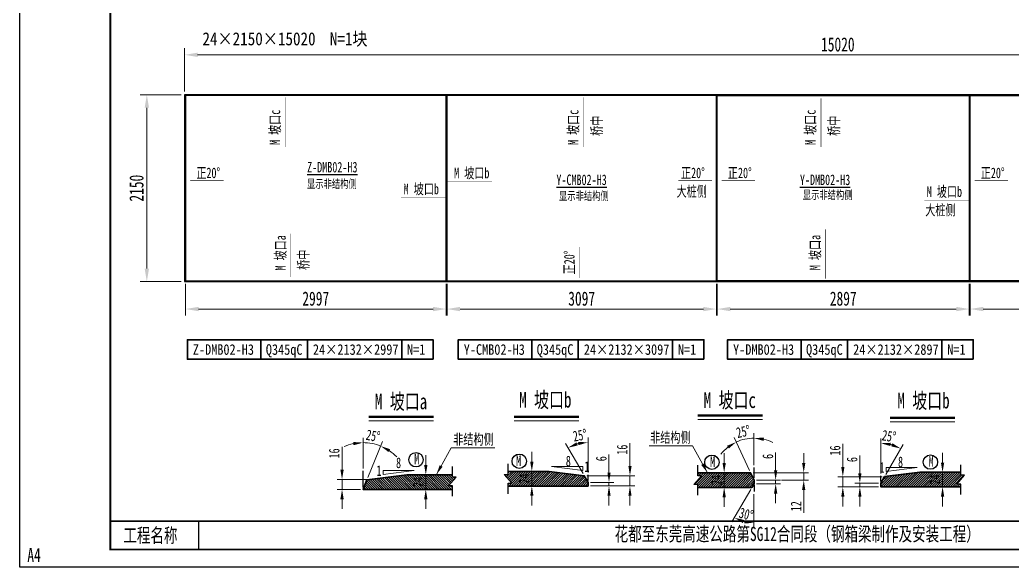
# Model space of a CAD drawing. Extents: x 1629247 to 2251351, y -601856 to -65897.
# Drawn here: x 2156807 to 2168215, y -97456 to -91158 of the extents above; entities that cross this region are included whole.
import ezdxf
from ezdxf.enums import TextEntityAlignment as Align

# ---------------------------------------------------------------- set-up
doc = ezdxf.new("R2010")
doc.units = 0
doc.header["$LTSCALE"] = 2
doc.header["$MEASUREMENT"] = 0
doc.header["$PDMODE"] = 35
doc.header["$PDSIZE"] = 50
doc.linetypes.add('PHANTOM', pattern=[63.5, 31.75, -6.35, 6.35, -6.35, 6.35, -6.35])
doc.layers.get('0').update_dxf_attribs({"linetype": 'CONTINUOUS'})
doc.layers.get('Defpoints').update_dxf_attribs({"linetype": 'CONTINUOUS'})
for name, color, linetype, lineweight in [('1图框轮廓', 7, 'CONTINUOUS', 35), ('文字层', 4, 'CONTINUOUS', 13), ('标注层', 3, 'CONTINUOUS', 13)]:
    doc.layers.add(name, color=color, linetype=linetype, lineweight=lineweight)
doc.layers.add('A3', color=7, linetype='CONTINUOUS')
doc.styles.add('仿宋', font='仿宋_GB2312_1.ttf', dxfattribs={"width": 0.7})
doc.dimstyles.new('标准标注样式-45', dxfattribs={"dimscale": 45, "dimtxt": 2.7, "dimasz": 2.5, "dimexe": 1.25, "dimexo": 0.625, "dimtad": 1, "dimdec": 0, "dimdsep": 46, "dimtxsty": '仿宋', "dimcen": 2.5, "dimclrd": 3, "dimclre": 3, "dimclrt": 4, "dimazin": 0, "dimtfac": 1, "dimtdec": 0, "dimtmove": 0, "dimatfit": 3, "dimfxl": 1.25, "dimlwd": 13, "dimlwe": 13, "dimarcsym": 0})
doc.dimstyles.new('标准标注样式-60', dxfattribs={"dimscale": 60, "dimtxt": 2.7, "dimasz": 2.5, "dimexe": 1.25, "dimexo": 0.625, "dimtad": 1, "dimdec": 0, "dimdsep": 46, "dimtxsty": '仿宋', "dimcen": 2.5, "dimclrd": 3, "dimclre": 3, "dimclrt": 4, "dimazin": 0, "dimtfac": 1, "dimtdec": 0, "dimtmove": 0, "dimatfit": 3, "dimfxl": 1.25, "dimlwd": 13, "dimlwe": 13, "dimarcsym": 0})

# ---------------------------------------------------------------- blocks, each defined once
blk = doc.blocks.new('*D882')
at = {"layer": 'Defpoints', "color": 0}
for p in [(2167415, -96364), (2167448, -96364), (2167440, -96532)]:
    blk.add_point(p, dxfattribs=at)
at = {"layer": '标注层', "color": 3, "linetype": 'ByBlock', "lineweight": 13}
for p, q in [((2167415, -96252), (2167415, -96139)), ((2167415, -96532), (2167415, -96364)), ((2167415, -96645), (2167415, -96757))]:
    blk.add_line(p, q, dxfattribs=at)
at = {"layer": '标注层', "color": 3, "lineweight": 13}
for p, q in [((2167420, -96364), (2167359, -96364)), ((2167412, -96532), (2167359, -96532))]:
    blk.add_line(p, q, dxfattribs=at)
at = {"layer": '标注层', "color": 3}
for points in [[(2167396, -96252), (2167434, -96252), (2167415, -96364)], [(2167396, -96645), (2167434, -96645), (2167415, -96532)]]:
    blk.add_solid(points, dxfattribs=at)
at = {"layer": '标注层', "color": 4, "insert": (2167326, -96448), "char_height": 121.5, "attachment_point": 5, "rotation": 90, "style": '仿宋'}
blk.add_mtext('24', dxfattribs=at)
blk = doc.blocks.new('*D883')
at = {"layer": 'Defpoints', "color": 0}
for p in [(2166464, -96490), (2166705, -96490), (2166705, -96532)]:
    blk.add_point(p, dxfattribs=at)
at = {"layer": '标注层', "color": 3, "linetype": 'ByBlock', "lineweight": 13}
for p, q in [((2166464, -96378), (2166464, -96171)), ((2166464, -96532), (2166464, -96490)), ((2166464, -96645), (2166464, -96757))]:
    blk.add_line(p, q, dxfattribs=at)
at = {"layer": '标注层', "color": 3, "lineweight": 13}
for p, q in [((2166677, -96490), (2166408, -96490)), ((2166677, -96532), (2166408, -96532))]:
    blk.add_line(p, q, dxfattribs=at)
at = {"layer": '标注层', "color": 3}
for points in [[(2166446, -96378), (2166483, -96378), (2166464, -96490)], [(2166446, -96645), (2166483, -96645), (2166464, -96532)]]:
    blk.add_solid(points, dxfattribs=at)
at = {"layer": '标注层', "color": 4, "insert": (2166375, -96218), "char_height": 122, "attachment_point": 5, "rotation": 90, "style": '仿宋'}
blk.add_mtext('6', dxfattribs=at)
blk = doc.blocks.new('*D884')
at = {"layer": 'Defpoints', "color": 0}
for p in [(2166863, -96058), (2166705, -96405), (2166705, -96470), (2166705, -96490), (2166749, -96415)]:
    blk.add_point(p, dxfattribs=at)
at = {"layer": '标注层', "color": 3, "lineweight": 13}
for p, q in [((2166705, -96377), (2166705, -95974)), ((2166763, -96390), (2166963, -96043))]:
    blk.add_line(p, q, dxfattribs=at)
at = {"layer": '标注层', "color": 3, "linetype": 'ByBlock', "lineweight": 13}
blk.add_arc((2166705, -96490), 460, 74.0452, 75.9548, dxfattribs=at)
at = {"layer": '标注层', "color": 3}
for points in [[(2166815, -96062), (2166819, -96025), (2166705, -96030)], [(2166839, -96030), (2166824, -96065), (2166935, -96092)]]:
    blk.add_solid(points, dxfattribs=at)
at = {"layer": '标注层', "color": 4, "insert": (2166799, -95949), "char_height": 121.5, "attachment_point": 5, "rotation": 350.1702, "style": '仿宋'}
blk.add_mtext('25%%D', dxfattribs=at)
blk = doc.blocks.new('*D888')
at = {"color": 3, "linetype": 'ByBlock', "lineweight": 13, "ltscale": 3}
for p, q in [((2166268, -96302), (2166268, -96038)), ((2166268, -96532), (2166268, -96415)), ((2166268, -96645), (2166268, -96757))]:
    blk.add_line(p, q, dxfattribs=at)
at = {"color": 3, "lineweight": 13, "ltscale": 3}
for p, q in [((2166721, -96415), (2166212, -96415)), ((2166677, -96532), (2166212, -96532))]:
    blk.add_line(p, q, dxfattribs=at)
at = {"color": 3, "ltscale": 3}
for points in [[(2166250, -96302), (2166287, -96302), (2166268, -96415)], [(2166250, -96645), (2166287, -96645), (2166268, -96532)]]:
    blk.add_solid(points, dxfattribs=at)
at = {"layer": 'Defpoints', "color": 0, "ltscale": 3}
for p in [(2166268, -96415), (2166749, -96415), (2166705, -96532)]:
    blk.add_point(p, dxfattribs=at)
at = {"color": 4, "ltscale": 3, "insert": (2166180, -96114), "char_height": 121.5, "attachment_point": 5, "rotation": 90, "style": '仿宋'}
blk.add_mtext('16', dxfattribs=at)
blk = doc.blocks.new('*D877')
at = {"color": 3, "lineweight": 13, "ltscale": 3}
for p, q in [((2167732, -94197), (2167732, -94561)), ((2169229, -94197), (2169229, -94561))]:
    blk.add_line(p, q, dxfattribs=at)
at = {"color": 3, "linetype": 'ByBlock', "lineweight": 13, "ltscale": 3}
blk.add_line((2169079, -94486), (2167882, -94486), dxfattribs=at)
at = {"color": 3, "ltscale": 3}
for points in [[(2167882, -94461), (2167882, -94511), (2167732, -94486)], [(2169079, -94461), (2169079, -94511), (2169229, -94486)]]:
    blk.add_solid(points, dxfattribs=at)
at = {"layer": 'Defpoints', "color": 0, "ltscale": 3}
for p in [(2167732, -94160), (2169229, -94160), (2167732, -94486)]:
    blk.add_point(p, dxfattribs=at)
at = {"color": 4, "ltscale": 3, "insert": (2168480, -94367), "char_height": 162, "attachment_point": 5, "style": '仿宋'}
blk.add_mtext('1497', dxfattribs=at)
blk = doc.blocks.new('*D910')
at = {"layer": 'Defpoints', "color": 0}
for p in [(2161474, -96393), (2161507, -96393), (2161499, -96561)]:
    blk.add_point(p, dxfattribs=at)
at = {"layer": '标注层', "color": 3, "linetype": 'ByBlock', "lineweight": 13}
for p, q in [((2161474, -96281), (2161474, -96168)), ((2161474, -96561), (2161474, -96393)), ((2161474, -96674), (2161474, -96786))]:
    blk.add_line(p, q, dxfattribs=at)
at = {"layer": '标注层', "color": 3, "lineweight": 13}
for p, q in [((2161479, -96393), (2161418, -96393)), ((2161471, -96561), (2161418, -96561))]:
    blk.add_line(p, q, dxfattribs=at)
at = {"layer": '标注层', "color": 3}
for points in [[(2161455, -96281), (2161493, -96281), (2161474, -96393)], [(2161455, -96674), (2161493, -96674), (2161474, -96561)]]:
    blk.add_solid(points, dxfattribs=at)
at = {"layer": '标注层', "color": 4, "insert": (2161385, -96477), "char_height": 121.5, "attachment_point": 5, "rotation": 90, "style": '仿宋'}
blk.add_mtext('24', dxfattribs=at)
blk = doc.blocks.new('*D911')
at = {"layer": 'Defpoints', "color": 0}
for p in [(2160890, -96040), (2160753, -96348), (2160798, -96451), (2160753, -96541), (2160753, -96561)]:
    blk.add_point(p, dxfattribs=at)
at = {"layer": '标注层', "color": 3, "lineweight": 13}
for p, q in [((2160753, -96319), (2160753, -95967)), ((2160809, -96424), (2160976, -96010))]:
    blk.add_line(p, q, dxfattribs=at)
at = {"layer": '标注层', "color": 3, "linetype": 'ByBlock', "lineweight": 13}
for start, end in [(101.9979, 113.9959), (68, 90), (44.0041, 56.0021)]:
    blk.add_arc((2160753, -96561), 538, start, end, dxfattribs=at)
at = {"layer": '标注层', "color": 3}
for points in [[(2160639, -96016), (2160643, -96053), (2160753, -96023)], [(2161045, -96131), (2161063, -96098), (2160955, -96062)]]:
    blk.add_solid(points, dxfattribs=at)
at = {"layer": '标注层', "color": 4, "insert": (2160868, -95945), "char_height": 121.5, "attachment_point": 5, "rotation": 349.4508, "style": '仿宋'}
blk.add_mtext('25%%D', dxfattribs=at)
blk = doc.blocks.new('*D912')
at = {"layer": 'Defpoints', "color": 0}
for p in [(2160819, -96448), (2160511, -96561), (2160753, -96561)]:
    blk.add_point(p, dxfattribs=at)
at = {"layer": '标注层', "color": 3, "linetype": 'ByBlock', "lineweight": 13}
for p, q in [((2160511, -96335), (2160511, -96072)), ((2160511, -96561), (2160511, -96448)), ((2160511, -96674), (2160511, -96786))]:
    blk.add_line(p, q, dxfattribs=at)
at = {"layer": '标注层', "color": 3, "lineweight": 13}
for p, q in [((2160791, -96448), (2160455, -96448)), ((2160725, -96561), (2160455, -96561))]:
    blk.add_line(p, q, dxfattribs=at)
at = {"layer": '标注层', "color": 3}
for points in [[(2160492, -96335), (2160530, -96335), (2160511, -96448)], [(2160492, -96674), (2160530, -96674), (2160511, -96561)]]:
    blk.add_solid(points, dxfattribs=at)
at = {"layer": '标注层', "color": 4, "insert": (2160422, -96147), "char_height": 121.5, "attachment_point": 5, "rotation": 90, "style": '仿宋'}
blk.add_mtext('16', dxfattribs=at)
blk = doc.blocks.new('*D933')
at = {"layer": 'Defpoints', "color": 0}
for p in [(2162660, -96354), (2162693, -96354), (2162668, -96522)]:
    blk.add_point(p, dxfattribs=at)
at = {"layer": '标注层', "color": 3, "linetype": 'ByBlock', "lineweight": 13}
for p, q in [((2162693, -96242), (2162693, -96129)), ((2162693, -96522), (2162693, -96354)), ((2162693, -96635), (2162693, -96747))]:
    blk.add_line(p, q, dxfattribs=at)
at = {"layer": '标注层', "color": 3, "lineweight": 13}
for p, q in [((2162688, -96354), (2162749, -96354)), ((2162696, -96522), (2162749, -96522))]:
    blk.add_line(p, q, dxfattribs=at)
at = {"layer": '标注层', "color": 3}
for points in [[(2162674, -96242), (2162712, -96242), (2162693, -96354)], [(2162674, -96635), (2162712, -96635), (2162693, -96522)]]:
    blk.add_solid(points, dxfattribs=at)
at = {"layer": '标注层', "color": 4, "insert": (2162604, -96438), "char_height": 121.5, "attachment_point": 5, "rotation": 90, "style": '仿宋'}
blk.add_mtext('24', dxfattribs=at)
blk = doc.blocks.new('*D802')
at = {"layer": 'Defpoints', "color": 0}
for p in [(2163339, -96480), (2163580, -96480), (2163339, -96522)]:
    blk.add_point(p, dxfattribs=at)
at = {"layer": '标注层', "color": 3, "linetype": 'ByBlock', "lineweight": 13}
for p, q in [((2163580, -96368), (2163580, -96161)), ((2163580, -96522), (2163580, -96480)), ((2163580, -96635), (2163580, -96747))]:
    blk.add_line(p, q, dxfattribs=at)
at = {"layer": '标注层', "color": 3, "lineweight": 13}
for p, q in [((2163368, -96480), (2163637, -96480)), ((2163368, -96522), (2163637, -96522))]:
    blk.add_line(p, q, dxfattribs=at)
at = {"layer": '标注层', "color": 3}
for points in [[(2163562, -96368), (2163599, -96368), (2163580, -96480)], [(2163562, -96635), (2163599, -96635), (2163580, -96522)]]:
    blk.add_solid(points, dxfattribs=at)
at = {"layer": '标注层', "color": 4, "insert": (2163492, -96208), "char_height": 122, "attachment_point": 5, "rotation": 90, "style": '仿宋'}
blk.add_mtext('6', dxfattribs=at)
blk = doc.blocks.new('*D803')
at = {"layer": 'Defpoints', "color": 0}
for p in [(2163182, -96048), (2163339, -96395), (2163296, -96405), (2163339, -96460), (2163339, -96480)]:
    blk.add_point(p, dxfattribs=at)
at = {"layer": '标注层', "color": 3, "lineweight": 13}
for p, q in [((2163282, -96380), (2163081, -96033)), ((2163339, -96367), (2163339, -95964))]:
    blk.add_line(p, q, dxfattribs=at)
at = {"layer": '标注层', "color": 3, "linetype": 'ByBlock', "lineweight": 13}
blk.add_arc((2163339, -96480), 460, 104.0452, 105.9548, dxfattribs=at)
at = {"layer": '标注层', "color": 3}
for points in [[(2163220, -96055), (2163206, -96020), (2163109, -96082)], [(2163225, -96015), (2163230, -96052), (2163339, -96020)]]:
    blk.add_solid(points, dxfattribs=at)
at = {"layer": '标注层', "color": 4, "insert": (2163246, -95939), "char_height": 121.5, "attachment_point": 5, "rotation": 9.8298, "style": '仿宋'}
blk.add_mtext('25%%D', dxfattribs=at)
blk = doc.blocks.new('*D804')
at = {"layer": 'Defpoints', "color": 0}
for p in [(2163296, -96405), (2163821, -96405), (2163339, -96522)]:
    blk.add_point(p, dxfattribs=at)
at = {"layer": '标注层', "color": 3, "linetype": 'ByBlock', "lineweight": 13}
for p, q in [((2163821, -96292), (2163821, -96028)), ((2163821, -96522), (2163821, -96405)), ((2163821, -96635), (2163821, -96747))]:
    blk.add_line(p, q, dxfattribs=at)
at = {"layer": '标注层', "color": 3, "lineweight": 13}
for p, q in [((2163324, -96405), (2163878, -96405)), ((2163368, -96522), (2163878, -96522))]:
    blk.add_line(p, q, dxfattribs=at)
at = {"layer": '标注层', "color": 3}
for points in [[(2163803, -96292), (2163840, -96292), (2163821, -96405)], [(2163803, -96635), (2163840, -96635), (2163821, -96522)]]:
    blk.add_solid(points, dxfattribs=at)
at = {"layer": '标注层', "color": 4, "insert": (2163732, -96104), "char_height": 121.5, "attachment_point": 5, "rotation": 90, "style": '仿宋'}
blk.add_mtext('16', dxfattribs=at)
blk = doc.blocks.new('*D812')
at = {"layer": 'Defpoints', "color": 0}
for p in [(2165247, -96454), (2165247, -96496), (2165496, -96454)]:
    blk.add_point(p, dxfattribs=at)
at = {"layer": '标注层', "color": 3, "linetype": 'ByBlock', "lineweight": 13}
for p, q in [((2165496, -96342), (2165496, -96135)), ((2165496, -96496), (2165496, -96454)), ((2165496, -96609), (2165496, -96721))]:
    blk.add_line(p, q, dxfattribs=at)
at = {"layer": '标注层', "color": 3, "lineweight": 13}
for p, q in [((2165276, -96454), (2165552, -96454)), ((2165276, -96496), (2165552, -96496))]:
    blk.add_line(p, q, dxfattribs=at)
at = {"layer": '标注层', "color": 3}
for points in [[(2165477, -96342), (2165515, -96342), (2165496, -96454)], [(2165477, -96609), (2165515, -96609), (2165496, -96496)]]:
    blk.add_solid(points, dxfattribs=at)
at = {"layer": '标注层', "color": 4, "insert": (2165407, -96182), "char_height": 122, "attachment_point": 5, "rotation": 90, "style": '仿宋'}
blk.add_mtext('6', dxfattribs=at)
blk = doc.blocks.new('*D813')
at = {"layer": 'Defpoints', "color": 0}
for p in [(2165177, -95976), (2165208, -96370), (2165247, -96310), (2165247, -96430), (2165247, -96454)]:
    blk.add_point(p, dxfattribs=at)
at = {"layer": '标注层', "color": 3, "lineweight": 13}
for p, q in [((2165247, -96282), (2165247, -95915)), ((2165196, -96345), (2165020, -95965))]:
    blk.add_line(p, q, dxfattribs=at)
at = {"layer": '标注层', "color": 3, "linetype": 'ByBlock', "lineweight": 13}
for start, end in [(90, 115), (63.2561, 76.6281), (128.3719, 141.7439)]:
    blk.add_arc((2165247, -96454), 483, start, end, dxfattribs=at)
at = {"layer": '标注层', "color": 3}
for points in [[(2164938, -96059), (2164957, -96091), (2165043, -96016)], [(2165357, -96003), (2165361, -95965), (2165247, -95971)]]:
    blk.add_solid(points, dxfattribs=at)
at = {"layer": '标注层', "color": 4, "insert": (2165124, -95896), "char_height": 121.5, "attachment_point": 5, "rotation": 12.5, "style": '仿宋'}
blk.add_mtext('25°', dxfattribs=at)
blk = doc.blocks.new('*D814')
at = {"layer": 'Defpoints', "color": 0}
for p in [(2165247, -96496), (2165223, -96538), (2165247, -96513), (2165247, -96587), (2165093, -96920)]:
    blk.add_point(p, dxfattribs=at)
at = {"layer": '标注层', "color": 3, "lineweight": 13}
for p, q in [((2165209, -96562), (2164994, -96936)), ((2165247, -96615), (2165247, -97004))]:
    blk.add_line(p, q, dxfattribs=at)
at = {"layer": '标注层', "color": 3, "linetype": 'ByBlock', "lineweight": 13}
blk.add_arc((2165247, -96496), 451, 254.3166, 255.6834, dxfattribs=at)
at = {"layer": '标注层', "color": 3}
for points in [[(2165118, -96948), (2165133, -96913), (2165022, -96887)], [(2165138, -96915), (2165134, -96952), (2165247, -96947)]]:
    blk.add_solid(points, dxfattribs=at)
at = {"layer": '标注层', "color": 4, "insert": (2165158, -96847), "char_height": 121.5, "attachment_point": 5, "rotation": 345.6834, "style": '仿宋'}
blk.add_mtext('30°', dxfattribs=at)
blk = doc.blocks.new('*D935')
at = {"layer": 'Defpoints', "color": 0}
for p in [(2164904, -96370), (2164948, -96370), (2164948, -96538)]:
    blk.add_point(p, dxfattribs=at)
at = {"layer": '标注层', "color": 3, "linetype": 'ByBlock', "lineweight": 13}
for p, q in [((2164904, -96258), (2164904, -96145)), ((2164904, -96538), (2164904, -96370)), ((2164904, -96651), (2164904, -96763))]:
    blk.add_line(p, q, dxfattribs=at)
at = {"layer": '标注层', "color": 3, "lineweight": 13}
for p, q in [((2164920, -96370), (2164848, -96370)), ((2164920, -96538), (2164848, -96538))]:
    blk.add_line(p, q, dxfattribs=at)
at = {"layer": '标注层', "color": 3}
for points in [[(2164886, -96258), (2164923, -96258), (2164904, -96370)], [(2164886, -96651), (2164923, -96651), (2164904, -96538)]]:
    blk.add_solid(points, dxfattribs=at)
at = {"layer": '标注层', "color": 4, "insert": (2164816, -96454), "char_height": 121.5, "attachment_point": 5, "rotation": 90, "style": '仿宋'}
blk.add_mtext('24', dxfattribs=at)
blk = doc.blocks.new('*D815')
at = {"layer": 'Defpoints', "color": 0}
for p in [(2165208, -96370), (2165535, -96454), (2165819, -96454)]:
    blk.add_point(p, dxfattribs=at)
at = {"layer": '标注层', "color": 3, "linetype": 'ByBlock', "lineweight": 13}
for p, q in [((2165819, -96258), (2165819, -96145)), ((2165819, -96370), (2165819, -96454)), ((2165819, -96567), (2165819, -96830))]:
    blk.add_line(p, q, dxfattribs=at)
at = {"layer": '标注层', "color": 3, "lineweight": 13}
for p, q in [((2165236, -96370), (2165875, -96370)), ((2165563, -96454), (2165875, -96454))]:
    blk.add_line(p, q, dxfattribs=at)
at = {"layer": '标注层', "color": 3}
for points in [[(2165800, -96258), (2165837, -96258), (2165819, -96370)], [(2165800, -96567), (2165837, -96567), (2165819, -96454)]]:
    blk.add_solid(points, dxfattribs=at)
at = {"layer": '标注层', "color": 4, "insert": (2165730, -96755), "char_height": 121.5, "attachment_point": 5, "rotation": 90, "style": '仿宋'}
blk.add_mtext('12', dxfattribs=at)
blk = doc.blocks.new('tukuangA4-')
at = {"layer": 'A3'}
blk.add_line((1745.2, 172.6), (1745.2, 448.8), dxfattribs=at)
blk.add_lwpolyline([(14850, 10500), (14850, 0), (0, 0), (0, 10500)], close=True, dxfattribs=at)
for points, const_width in [([(882.1, 10327.4), (14677.4, 10327.4), (14677.4, 172.6), (882.1, 172.6), (882.1, 10327.4)], 17.3), ([(882.1, 448.8), (14677.4, 448.8)], 13.8)]:
    blk.add_lwpolyline(points, dxfattribs=dict(at, const_width=const_width))
at = {"layer": 'A3', "color": 7, "linetype": 'Continuous', "style": '仿宋', "width": 0.7}
for s, height, p in [('工程名称', 138.1, (1009.2, 241.5)), ('花都至东莞高速公路第SG12合同段（钢箱梁制作及安装工程）', 138.095, (5798.2, 255.1))]:
    blk.add_text(s, height=height, dxfattribs=at).set_placement(p)
blk.add_text('A4', height=138.1, dxfattribs=at).set_placement((138.5, 50.1), align=Align.CENTER)
blk = doc.blocks.new('*D732')
at = {"color": 3, "lineweight": 13, "ltscale": 3}
for p, q in [((2158701, -91982), (2158701, -91486)), ((2173721, -91982), (2173721, -91486))]:
    blk.add_line(p, q, dxfattribs=at)
at = {"color": 3, "linetype": 'ByBlock', "lineweight": 13, "ltscale": 3}
blk.add_line((2173571, -91561), (2158851, -91561), dxfattribs=at)
at = {"color": 3, "ltscale": 3}
for points in [[(2158851, -91536), (2158851, -91586), (2158701, -91561)], [(2173571, -91536), (2173571, -91586), (2173721, -91561)]]:
    blk.add_solid(points, dxfattribs=at)
at = {"layer": 'Defpoints', "color": 0, "ltscale": 3}
for p in [(2158701, -91561), (2158701, -92020), (2173721, -92020)]:
    blk.add_point(p, dxfattribs=at)
at = {"color": 4, "ltscale": 3, "insert": (2166211, -91442), "char_height": 162, "attachment_point": 5, "style": '仿宋'}
blk.add_mtext('15020', dxfattribs=at)
blk = doc.blocks.new('*D733')
at = {"color": 3, "lineweight": 13, "ltscale": 3}
for p, q in [((2158663, -92020), (2158192, -92020)), ((2158663, -94170), (2158192, -94170))]:
    blk.add_line(p, q, dxfattribs=at)
at = {"color": 3, "linetype": 'ByBlock', "lineweight": 13, "ltscale": 3}
blk.add_line((2158267, -92170), (2158267, -94020), dxfattribs=at)
at = {"color": 3, "ltscale": 3}
for points in [[(2158242, -92170), (2158292, -92170), (2158267, -92020)], [(2158242, -94020), (2158292, -94020), (2158267, -94170)]]:
    blk.add_solid(points, dxfattribs=at)
at = {"layer": 'Defpoints', "color": 0, "ltscale": 3}
for p in [(2158701, -92020), (2158267, -94170), (2158701, -94170)]:
    blk.add_point(p, dxfattribs=at)
at = {"color": 4, "ltscale": 3, "insert": (2158149, -93095), "char_height": 162, "attachment_point": 5, "rotation": 90, "style": '仿宋'}
blk.add_mtext('2150', dxfattribs=at)
blk = doc.blocks.new('*D795')
at = {"color": 3, "lineweight": 13, "ltscale": 3}
for p, q in [((2164825, -94197), (2164825, -94561)), ((2167722, -94197), (2167722, -94561))]:
    blk.add_line(p, q, dxfattribs=at)
at = {"color": 3, "linetype": 'ByBlock', "lineweight": 13, "ltscale": 3}
blk.add_line((2164975, -94486), (2167572, -94486), dxfattribs=at)
at = {"color": 3, "ltscale": 3}
for points in [[(2164975, -94461), (2164975, -94511), (2164825, -94486)], [(2167572, -94461), (2167572, -94511), (2167722, -94486)]]:
    blk.add_solid(points, dxfattribs=at)
at = {"layer": 'Defpoints', "color": 0, "ltscale": 3}
for p in [(2164825, -94160), (2167722, -94160), (2167722, -94486)]:
    blk.add_point(p, dxfattribs=at)
at = {"color": 4, "ltscale": 3, "insert": (2166273, -94367), "char_height": 162, "attachment_point": 5, "style": '仿宋'}
blk.add_mtext('2897', dxfattribs=at)
blk = doc.blocks.new('*D796')
at = {"color": 3, "lineweight": 13, "ltscale": 3}
for p, q in [((2161718, -94197), (2161718, -94561)), ((2164815, -94197), (2164815, -94561))]:
    blk.add_line(p, q, dxfattribs=at)
at = {"color": 3, "linetype": 'ByBlock', "lineweight": 13, "ltscale": 3}
blk.add_line((2164665, -94486), (2161868, -94486), dxfattribs=at)
at = {"color": 3, "ltscale": 3}
for points in [[(2161868, -94461), (2161868, -94511), (2161718, -94486)], [(2164665, -94461), (2164665, -94511), (2164815, -94486)]]:
    blk.add_solid(points, dxfattribs=at)
at = {"layer": 'Defpoints', "color": 0, "ltscale": 3}
for p in [(2161718, -94160), (2164815, -94160), (2161718, -94486)]:
    blk.add_point(p, dxfattribs=at)
at = {"color": 4, "ltscale": 3, "insert": (2163266, -94367), "char_height": 162, "attachment_point": 5, "style": '仿宋'}
blk.add_mtext('3097', dxfattribs=at)
blk = doc.blocks.new('*D797')
at = {"color": 3, "lineweight": 13, "ltscale": 3}
for p, q in [((2158711, -94197), (2158711, -94561)), ((2161708, -94197), (2161708, -94561))]:
    blk.add_line(p, q, dxfattribs=at)
at = {"color": 3, "linetype": 'ByBlock', "lineweight": 13, "ltscale": 3}
blk.add_line((2161558, -94486), (2158861, -94486), dxfattribs=at)
at = {"color": 3, "ltscale": 3}
for points in [[(2158861, -94461), (2158861, -94511), (2158711, -94486)], [(2161558, -94461), (2161558, -94511), (2161708, -94486)]]:
    blk.add_solid(points, dxfattribs=at)
at = {"layer": 'Defpoints', "color": 0, "ltscale": 3}
for p in [(2158711, -94160), (2161708, -94160), (2158711, -94486)]:
    blk.add_point(p, dxfattribs=at)
at = {"color": 4, "ltscale": 3, "insert": (2160209, -94367), "char_height": 162, "attachment_point": 5, "style": '仿宋'}
blk.add_mtext('2997', dxfattribs=at)

msp = doc.modelspace()

# ---------------------------------------------------------------- hatches: boundary and pattern name
at = {"layer": '标注层', "linetype": 'PHANTOM'}
h = msp.add_hatch(dxfattribs=at)
h.set_pattern_fill('ANSI31', color=8, scale=150, style=0)
h.set_pattern_definition([(315, (2160753.293, -96393.122), (-13.25825, -13.25825), [])])
h.paths.add_polyline_path([(2161257.3, -96393.1), (2160798, -96450.5), (2160753.3, -96561.1), (2161779.2, -96561.1), (2161779.2, -96519.5), (2161735.5, -96519.5), (2161823, -96419.5), (2161779.2, -96419.5), (2161779.2, -96393.1)])
h.paths.add_polyline_path([(2161293.8, -96556.5), (2161293.8, -96397.8), (2161476, -96397.8), (2161476, -96556.5)], flags=24)
h = msp.add_hatch(dxfattribs=at)
h.set_pattern_fill('ANSI31', color=8, scale=150, style=0)
h.set_pattern_definition([(45, (2162376.72, -96522.082), (-13.25825, 13.25825), [])])
h.paths.add_polyline_path([(2162891.4, -96354.1), (2162420.5, -96354.1), (2162420.5, -96389.3), (2162376.7, -96389.3), (2162464.2, -96489.3), (2162420.5, -96489.3), (2162420.5, -96522.1), (2163339.4, -96522.1), (2163339.4, -96480.1), (2163295.9, -96404.6)])
h.paths.add_polyline_path([(2162513.1, -96517.4), (2162513.1, -96358.7), (2162695.3, -96358.7), (2162695.3, -96517.4)], flags=24)
h = msp.add_hatch(dxfattribs=at)
h.set_pattern_fill('ANSI31', color=8, scale=150, style=0)
h.set_pattern_definition([(45, (2164556.693, -96538.04), (-13.25825, 13.25825), [])])
h.paths.add_polyline_path([(2165223.2, -96538), (2165247.5, -96496), (2165247.5, -96454), (2165208.3, -96370), (2164600.4, -96370), (2164600.4, -96404.7), (2164644.2, -96404.7), (2164556.7, -96504.7), (2164600.4, -96504.7), (2164600.4, -96538)])
h.paths.add_polyline_path([(2164724.4, -96533.4), (2164724.4, -96374.7), (2164906.6, -96374.7), (2164906.6, -96533.4)], flags=24)
h = msp.add_hatch(dxfattribs=at)
h.set_pattern_fill('ANSI31', color=8, scale=150, style=0)
h.set_pattern_definition([(45, (2166705.28, -96532.047), (-13.25825, 13.25825), [])])
h.paths.add_polyline_path([(2167668, -96399.3), (2167624.2, -96399.3), (2167624.2, -96364), (2167153.3, -96364), (2166748.8, -96414.6), (2166705.3, -96490), (2166705.3, -96532), (2167624.2, -96532), (2167624.2, -96499.3), (2167580.5, -96499.3)])

# ---------------------------------------------------------------- linework, layer by layer
at = {"color": 7, "ltscale": 3}
for p, q in [((2160753.3, -96541.1), (2160753.3, -96347.6)), ((2163339.4, -96460), (2163339.4, -96394.9)), ((2165247.5, -96430), (2165247.5, -96310.5)), ((2166705.3, -96470), (2166705.3, -96404.9)), ((2165247.5, -96512.6), (2165247.5, -96586.7))]:
    msp.add_line(p, q, dxfattribs=at)
at = {"color": 8, "ltscale": 3}
msp.add_lwpolyline([(2158700.7, -94169.5), (2173720.7, -94169.5), (2173720.7, -92019.5), (2158700.7, -92019.5)], close=True, dxfattribs=at)
at = {"color": 1}
for points in [[(2161707.6, -92027.5), (2158710.7, -92027.5), (2158710.7, -94159.5), (2161707.6, -94159.5)], [(2161717.6, -94159.5), (2164814.6, -94159.5), (2164814.6, -92027.5), (2161717.6, -92027.5)], [(2167721.6, -94159.5), (2164824.6, -94159.5), (2164824.6, -92027.5), (2167721.6, -92027.5)], [(2173728.9, -94159.5), (2167731.6, -94159.5), (2167731.6, -92027.5), (2173728.9, -92027.5)]]:
    msp.add_lwpolyline(points, close=True, dxfattribs=at)
at = {"color": 7}
for points in [[(2162420.5, -96610.5), (2162420.5, -96489.3), (2162464.2, -96489.3), (2162376.7, -96389.3), (2162420.5, -96389.3), (2162420.5, -96268.1)], [(2167624.2, -96620.5), (2167624.2, -96499.3), (2167580.5, -96499.3), (2167668, -96399.3), (2167624.2, -96399.3), (2167624.2, -96278.1)], [(2161779.2, -96640.7), (2161779.2, -96519.5), (2161735.5, -96519.5), (2161823, -96419.5), (2161779.2, -96419.5), (2161779.2, -96298.3)], [(2164600.4, -96625.9), (2164600.4, -96504.7), (2164556.7, -96504.7), (2164644.2, -96404.7), (2164600.4, -96404.7), (2164600.4, -96283.5)]]:
    msp.add_lwpolyline(points, dxfattribs=at)
at = {"color": 3, "ltscale": 3}
for centre in [(2161361.7, -96219.8), (2162548.8, -96237.3), (2164762.8, -96248.7), (2167275.5, -96247.2)]:
    msp.add_circle(centre, 82.7, dxfattribs=at)
at = {"layer": '1图框轮廓', "color": 30, "ltscale": 3}
for p, q in [((2159578.8, -94839.2), (2159578.8, -95064.2)), ((2160113.3, -95064.2), (2160113.3, -94839.2)), ((2161197.7, -94839.2), (2161197.7, -95064.2)), ((2162693, -94839.2), (2162693, -95064.2)), ((2163227.5, -95064.2), (2163227.5, -94839.2)), ((2164311.9, -94839.2), (2164311.9, -95064.2)), ((2165789, -94839.2), (2165789, -95064.2)), ((2166323.5, -95064.2), (2166323.5, -94839.2)), ((2167407.9, -94839.2), (2167407.9, -95064.2))]:
    msp.add_line(p, q, dxfattribs=at)
for points in [[(2161557.7, -95064.2), (2158733.1, -95064.2), (2158733.1, -94839.2), (2161557.7, -94839.2)], [(2164671.9, -95064.2), (2161847.3, -95064.2), (2161847.3, -94839.2), (2164671.9, -94839.2)], [(2167767.9, -95064.2), (2164943.3, -95064.2), (2164943.3, -94839.2), (2167767.9, -94839.2)]]:
    msp.add_lwpolyline(points, close=True, dxfattribs=at)
at = {"layer": '1图框轮廓', "color": 207}
for points in [[(2161779.2, -96393.1), (2161257.3, -96393.1), (2160798, -96450.5), (2160753.3, -96561.1), (2161779.2, -96561.1)], [(2162420.5, -96354.1), (2162891.4, -96354.1), (2163295.9, -96404.6), (2163339.4, -96480.1), (2163339.4, -96522.1), (2162420.5, -96522.1)], [(2164600.4, -96538), (2165223.2, -96538), (2165247.5, -96496), (2165247.5, -96454), (2165208.3, -96370), (2164600.4, -96370)], [(2167624.2, -96364), (2167153.3, -96364), (2166748.8, -96414.6), (2166705.3, -96490), (2166705.3, -96532), (2167624.2, -96532)]]:
    msp.add_lwpolyline(points, dxfattribs=at)
at = {"layer": '文字层', "lineweight": 50}
for p, q in [((2165343.4, -95711.3), (2164600.2, -95711.3)), ((2161563.6, -95726.1), (2160820.4, -95726.1)), ((2163233, -95727), (2162489.8, -95727)), ((2166811.7, -95736.9), (2167554.9, -95736.9))]:
    msp.add_line(p, q, dxfattribs=at)
at = {"layer": '文字层', "lineweight": 20}
for p, q in [((2161563.6, -95771.1), (2160820.4, -95771.1)), ((2163233, -95772), (2162489.8, -95772)), ((2165343.4, -95756.3), (2164600.2, -95756.3)), ((2166811.7, -95781.9), (2167554.9, -95781.9))]:
    msp.add_line(p, q, dxfattribs=at)
at = {"layer": '标注层', "color": 42}
for points in [[(2159861.1, -92050.5, 0, 25, 0), (2159861.1, -92125.3, 5, 5, 0), (2159861.1, -92620.5, 5, 5, 0)], [(2163291, -92050.5, 0, 25, 0), (2163291, -92125.3, 5, 5, 0), (2163291, -92620.5, 5, 5, 0)], [(2166017.6, -92050.5, 0, 25, 0), (2166017.6, -92125.3, 5, 5, 0), (2166017.6, -92620.5, 5, 5, 0)], [(2158753.6, -93005.1, 0, 25, 0), (2158828.4, -93005.1, 5, 5, 0), (2159149.2, -93005.1, 5, 5, 0)], [(2161717.6, -93018.7, 0, 25, 0), (2161792.4, -93018.7, 5, 5, 0), (2162235.8, -93018.7, 5, 5, 0)], [(2164774.4, -93005.1, 0, 25, 0), (2164699.6, -93005.1, 5, 5, 0), (2164378.8, -93005.1, 5, 5, 0)], [(2164864.9, -93005.1, 0, 25, 0), (2164939.7, -93005.1, 5, 5, 0), (2165260.5, -93005.1, 5, 5, 0)], [(2167771.9, -93005.1, 0, 25, 0), (2167846.7, -93005.1, 5, 5, 0), (2168167.5, -93005.1, 5, 5, 0)], [(2161707.6, -93202.6, 0, 25, 0), (2161632.8, -93202.6, 5, 5, 0), (2161189.5, -93202.6, 5, 5, 0)], [(2167721.6, -93233.2, 0, 25, 0), (2167646.8, -93233.2, 5, 5, 0), (2167203.5, -93233.2, 5, 5, 0)], [(2163241.2, -94130.3, 0, 25, 0), (2163241.2, -94055.5, 5, 5, 0), (2163241.2, -93770.9, 5, 5, 0)]]:
    msp.add_lwpolyline(points, format="xyseb", dxfattribs=at)
at = {"layer": '标注层', "color": 182}
for points in [[(2159921.1, -94125.1, 0, 25, 0), (2159921.1, -94050.3, 5, 5, 0), (2159921.1, -93618.9, 5, 5, 0)], [(2166067.2, -94146.7, 0, 25, 0), (2166067.2, -94071.9, 5, 5, 0), (2166067.2, -93567.8, 5, 5, 0)]]:
    msp.add_lwpolyline(points, format="xyseb", dxfattribs=at)
at = {"layer": '标注层', "color": 7}
for points in [[(2160983.1, -96389.8), (2161341.5, -96345), (2161341.5, -96345), (2160983.1, -96345)], [(2163278.7, -96343.6), (2162920.3, -96298.8), (2162920.3, -96298.8), (2163278.7, -96298.8)], [(2166766, -96353.6), (2167124.4, -96308.8), (2167124.4, -96308.8), (2166766, -96308.8)]]:
    msp.add_lwpolyline(points, close=True, dxfattribs=at)

# ---------------------------------------------------------------- block references
at = {"color": 8, "xscale": 1.179310345090926, "yscale": 1.179310344828991, "zscale": 1.179310344827586}
msp.add_blockref('tukuangA4-', (2156807, -97456), dxfattribs=at)

# ---------------------------------------------------------------- texts
at = {"color": 7, "style": '仿宋', "width": 0.85}
for s, p in [('24×2150×15020', (2158906.2, -91451.7)), ('N=1块', (2160370.5, -91451.7))]:
    msp.add_text(s, height=150, dxfattribs=at).set_placement(p)
at = {"color": 6, "linetype": 'PHANTOM', "ltscale": 10, "style": '仿宋', "width": 0.7}
for s, p in [('%%UZ-DMB02-H3', (2160109.7, -92914)), ('%%UY-CMB02-H3', (2162975.5, -93059.6)), ('%%UY-DMB02-H3', (2165775, -93059.6))]:
    msp.add_text(s, height=121.5, dxfattribs=at).set_placement(p)
at = {"color": 152, "linetype": 'PHANTOM', "ltscale": 10, "style": '仿宋', "width": 0.7}
for p in [(2160108.2, -93094.9), (2163005.8, -93233.7), (2165808.5, -93221.2)]:
    msp.add_text('显示非结构侧', height=97.2, dxfattribs=at).set_placement(p)
at = {"color": 7, "style": '仿宋', "width": 0.85}
for s, p in [('Z-DMB02-H3', (2159147.4, -94951.7)), ('Q345qC', (2159846, -94951.7)), ('24×2132×2997', (2160668.4, -94951.7)), ('N=1 ', (2161398.8, -94951.7)), ('Y-CMB02-H3', (2162261.6, -94951.7)), ('Q345qC', (2162960.2, -94951.7)), ('24×2132×3097', (2163782.6, -94951.7)), ('N=1 ', (2164513, -94951.7)), ('Y-DMB02-H3', (2165357.6, -94951.7)), ('Q345qC', (2166056.2, -94951.7)), ('24×2132×2897', (2166878.6, -94951.7)), ('N=1 ', (2167609, -94951.7))]:
    msp.add_text(s, height=121.5, dxfattribs=at).set_placement(p, align=Align.MIDDLE_CENTER)
at = {"layer": '文字层', "color": 1, "style": '仿宋', "width": 0.7}
for s, p in [('M 坡口a', (2160888.7, -95639)), ('M 坡口b', (2162547.8, -95619.8)), ('M 坡口c', (2164668.5, -95624.2)), ('M 坡口b', (2166895.6, -95629.7))]:
    msp.add_text(s, height=180, dxfattribs=at).set_placement(p)
at = {"layer": '标注层', "color": 4, "style": '仿宋', "width": 0.7}
for p in [(2159799.4, -92598.2), (2163229.2, -92598.2), (2165955.8, -92598.2)]:
    msp.add_text('M 坡口c', height=121.5, rotation=90, dxfattribs=at).set_placement(p)
at = {"layer": '标注层', "color": 42, "style": '仿宋', "width": 0.7}
for s, p in [('桥中', (2163499.5, -92492.9)), ('桥中', (2166226.1, -92492.9)), ('桥中', (2160127, -94035.1)), ('正20%%D', (2163184.1, -94087.3))]:
    msp.add_text(s, height=121.5, rotation=90, dxfattribs=at).set_placement(p)
for s, p in [('正20%%D', (2158835.9, -92979.9)), ('M 坡口b', (2161799.9, -92980.9)), ('正20%%D', (2164407.6, -92979.9)), ('正20%%D', (2164947.1, -92979.9)), ('正20%%D', (2167854.1, -92979.9)), ('M 坡口b', (2161219.4, -93164.8)), ('大桩侧', (2164357.1, -93192.7)), ('M 坡口b', (2167233.4, -93195.5)), ('大桩侧', (2167215.7, -93407.2))]:
    msp.add_text(s, height=121.5, dxfattribs=at).set_placement(p)
at = {"layer": '标注层', "color": 182, "style": '仿宋', "width": 0.7}
for p in [(2159863.9, -94042.3), (2166010.1, -94038.3)]:
    msp.add_text('M 坡口a', height=121.5, rotation=90, dxfattribs=at).set_placement(p)
at = {"layer": '标注层', "color": 4, "style": '仿宋', "width": 0.7}
for s, p in [('非结构侧', (2161789.8, -96045.1)), ('非结构侧', (2164053.6, -96023.6)), ('8', (2161131.8, -96316)), ('8', (2163084, -96295.2)), ('1', (2163297.5, -96359.3)), ('1', (2166690.2, -96369.3)), ('8', (2166902.8, -96305.1)), ('1', (2160907.4, -96405.5))]:
    msp.add_text(s, height=121.5, dxfattribs=at).set_placement(p)
at = {"layer": '标注层', "color": 2, "style": '仿宋', "width": 0.7}
for p in [(2161341.3, -96272.8), (2162511.8, -96290.2), (2164742.3, -96301.6), (2167255, -96300.1)]:
    msp.add_text('M', height=121.5, dxfattribs=at).set_placement(p)

# ---------------------------------------------------------------- dimensions: what is measured, and where the dimension line sits
at = {"color": 8, "ltscale": 3}
for base, p1, p2, picture, middle in [((2158700.7, -91560.8), (2173720.7, -92019.5), (2158700.7, -92019.5), '*D732', (2166210.7, -91442.3)), ((2158710.7, -94485.5), (2161707.6, -94159.5), (2158710.7, -94159.5), '*D797', (2160209.2, -94367)), ((2161717.6, -94485.5), (2164814.6, -94159.5), (2161717.6, -94159.5), '*D796', (2163266.1, -94367)), ((2167721.6, -94485.5), (2164824.6, -94159.5), (2167721.6, -94159.5), '*D795', (2166273.1, -94367)), ((2167731.6, -94485.5), (2169228.9, -94159.5), (2167731.6, -94159.5), '*D877', (2168480.3, -94367))]:
    dim = msp.add_linear_dim(base=base, p1=p1, p2=p2, dimstyle='标准标注样式-60', dxfattribs=at)
    dim.commit()
    dim.dimension.update_dxf_attribs({"geometry": picture, "text_midpoint": middle})
dim = msp.add_linear_dim(base=(2158267.3, -94169.5), p1=(2158700.7, -92019.5), p2=(2158700.7, -94169.5), angle=90, dimstyle='标准标注样式-60', dxfattribs=at)
dim.commit()
dim.dimension.update_dxf_attribs({"geometry": '*D733', "text_midpoint": (2158148.8, -93094.5)})
at = {"color": 7, "ltscale": 3}
dim = msp.add_linear_dim(base=(2166268.5, -96414.6), p1=(2166705.3, -96532), p2=(2166748.8, -96414.6), angle=90, text='16', dimstyle='标准标注样式-45', dxfattribs=at)
dim.commit()
dim.dimension.update_dxf_attribs({"geometry": '*D888', "text_midpoint": (2166179.6, -96113.9)})
at = {"layer": '标注层', "color": 7}
dim = msp.add_angular_dim_2l(base=(2165177.5, -95976), line1=((2165247.5, -96454), (2165208.3, -96370)), line2=((2165247.5, -96430), (2165247.5, -96310.5)), dimstyle='标准标注样式-45', override={"dimlfac": 0.142857, "dimadec": 0}, dxfattribs=at)
dim.commit()
dim.dimension.update_dxf_attribs({"geometry": '*D813', "text_midpoint": (2165123.7, -95895.6)})
for base, line1, line2, picture, middle in [((2160889.6, -96040.4), ((2160798, -96450.5), (2160753.3, -96561.1)), ((2160753.3, -96541.1), (2160753.3, -96347.6)), '*D911', (2160851.8, -96032)), ((2163182.1, -96047.7), ((2163295.9, -96404.6), (2163339.4, -96480.1)), ((2163339.4, -96460), (2163339.4, -96394.9)), '*D803', (2163260.9, -96026.8)), ((2166862.6, -96057.7), ((2166748.8, -96414.6), (2166705.3, -96490)), ((2166705.3, -96470), (2166705.3, -96404.9)), '*D884', (2166783.8, -96036.7))]:
    dim = msp.add_angular_dim_2l(base=base, line1=line1, line2=line2, text='25%%D', dimstyle='标准标注样式-45', override={"dimlfac": 0.142857, "dimadec": 0}, dxfattribs=at)
    dim.commit()
    dim.dimension.update_dxf_attribs({"geometry": picture, "text_midpoint": middle, "dimtype": 162})
dim = msp.add_linear_dim(base=(2163821.4, -96404.6), p1=(2163339.4, -96522.1), p2=(2163295.9, -96404.6), angle=90, text='16', dimstyle='标准标注样式-45', override={"dimlfac": 0.142857}, dxfattribs=at)
dim.commit()
dim.dimension.update_dxf_attribs({"geometry": '*D804', "text_midpoint": (2163732.5, -96103.9)})
dim = msp.add_linear_dim(base=(2160510.9, -96561.1), p1=(2160818.6, -96448), p2=(2160753.3, -96561.1), angle=270, dimstyle='标准标注样式-45', override={"dimlfac": 0.142857}, dxfattribs=at)
dim.commit()
dim.dimension.update_dxf_attribs({"geometry": '*D912', "text_midpoint": (2160510.9, -96147.2), "dimtype": 160})
for base, p1, p2, picture, middle in [((2161473.8, -96393.1), (2161498.7, -96561.1), (2161507, -96393.1), '*D910', (2161384.9, -96477.1)), ((2162693.1, -96354.1), (2162668.1, -96522.1), (2162659.8, -96354.1), '*D933', (2162604.2, -96438.1)), ((2163580.4, -96480.1), (2163339.4, -96522.1), (2163339.4, -96480.1), '*D802', (2163491.5, -96207.9)), ((2164904.4, -96370), (2164948.1, -96538), (2164948.1, -96370), '*D935', (2164815.5, -96454)), ((2165818.6, -96454), (2165208.3, -96370), (2165535, -96454), '*D815', (2165729.7, -96754.7)), ((2165496.1, -96454), (2165247.5, -96496), (2165247.5, -96454), '*D812', (2165407.2, -96181.8)), ((2167414.8, -96364), (2167439.8, -96532), (2167448.1, -96364), '*D882', (2167326, -96448)), ((2166464.3, -96490), (2166705.3, -96532), (2166705.3, -96490), '*D883', (2166375.4, -96217.8))]:
    dim = msp.add_linear_dim(base=base, p1=p1, p2=p2, angle=90, dimstyle='标准标注样式-45', override={"dimlfac": 0.142857}, dxfattribs=at)
    dim.commit()
    dim.dimension.update_dxf_attribs({"geometry": picture, "text_midpoint": middle})
dim = msp.add_angular_dim_2l(base=(2165093.1, -96920.2), line1=((2165247.5, -96512.6), (2165247.5, -96586.7)), line2=((2165223.2, -96538), (2165247.5, -96496)), dimstyle='标准标注样式-45', override={"dimlfac": 0.142857, "dimadec": 0}, dxfattribs=at)
dim.commit()
dim.dimension.update_dxf_attribs({"geometry": '*D814', "text_midpoint": (2165135.9, -96933.4), "dimtype": 162})

# ---------------------------------------------------------------- leaders
at = {"color": 7, "ltscale": 3}
for points in [[(2161595.4, -96390.9), (2161766.9, -96081.8), (2162265.9, -96081.8)], [(2164711.4, -96369.4), (2164539.9, -96060.3), (2164040.9, -96060.3)]]:
    msp.add_leader(points, dimstyle='标准标注样式-45', override={"dimgap": 0.625, "dimtad": 0}, dxfattribs=at)

doc.saveas('drawing.dxf')
